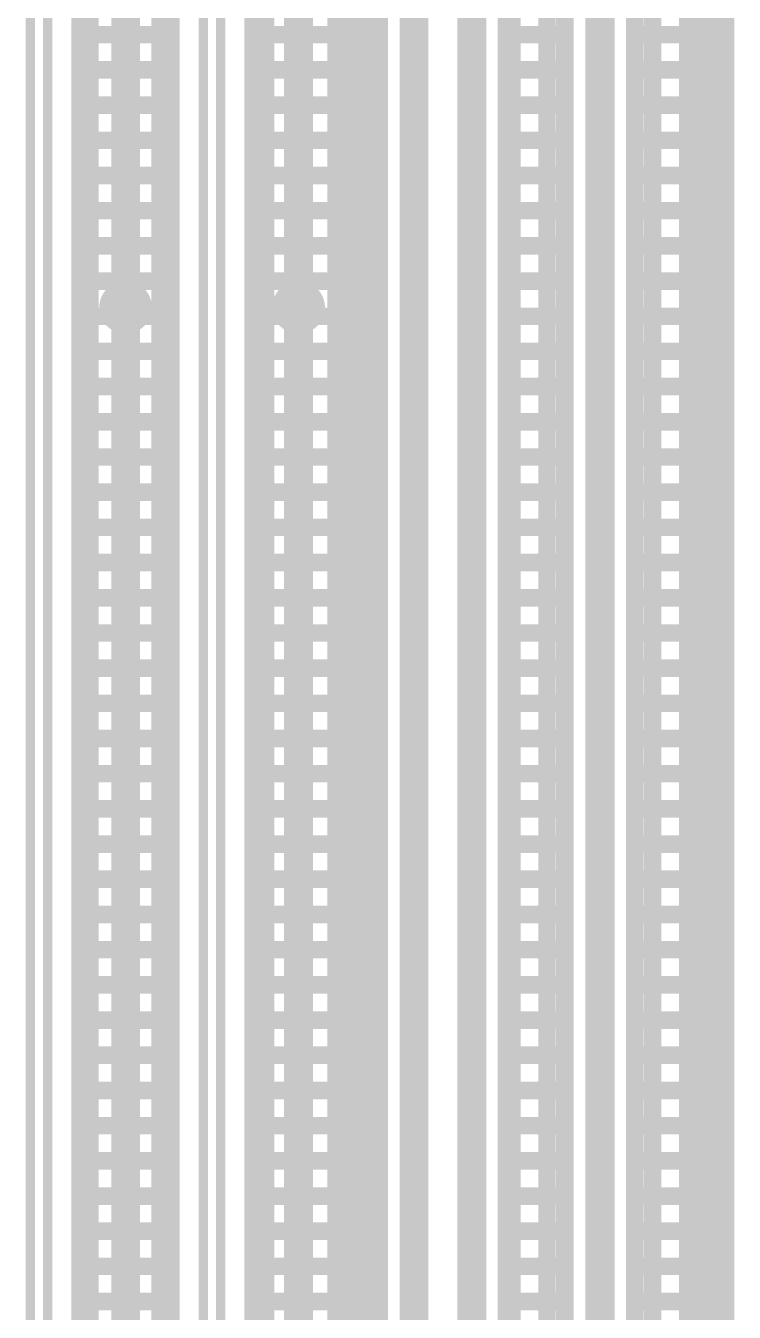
# Model space of a CAD drawing. Header units: millimetres. Extents: x 2260 to 2572, y -21 to 200.
# Drawn here: x 2305.83 to 2311.97, y 94.73 to 105.88 of the extents above; entities that cross this region are included whole.
import ezdxf

# ---------------------------------------------------------------- set-up
doc = ezdxf.new("R2010")
doc.units = ezdxf.units.MM
doc.layers.get('0').update_dxf_attribs({"lineweight": 18})
doc.layers.add('01', color=1, linetype='Continuous', lineweight=18)
doc.layers.add('DIM', color=3, linetype='Continuous', lineweight=13)

# ---------------------------------------------------------------- blocks, each defined once
blk = doc.blocks.new('PAD_R1')
blk.add_lwpolyline([(0.25, 0, 0.5, 0.5, 1), (-0.25, 0, 0.5, 0.5, 1)], format="xyseb", close=True)

msp = doc.modelspace()

# ---------------------------------------------------------------- linework, layer by layer
at = {"layer": '01'}
for points in [[(2306.692, 139.841, 0.25, 0.25, 0), (2306.692, 63.641, 0.25, 0.25, 0)], [(2308.191, 139.841, 0.25, 0.25, 0), (2308.191, 63.641, 0.25, 0.25, 0)], [(2308.692, 139.841, 0.25, 0.25, 0), (2308.692, 63.641, 0.25, 0.25, 0)], [(2309.191, 139.841, 0.25, 0.25, 0), (2309.191, 63.641, 0.25, 0.25, 0)], [(2309.692, 139.841, 0.25, 0.25, 0), (2309.692, 63.641, 0.25, 0.25, 0)], [(2311.692, 139.841, 0.25, 0.25, 0), (2311.692, 63.641, 0.25, 0.25, 0)], [(2306.298, 137.241, 0.152, 0.152, 0), (2306.298, 66.241, 0.152, 0.152, 0)], [(2306.382, 137.241, 0.152, 0.152, 0), (2306.382, 66.241, 0.152, 0.152, 0)], [(2306.687, 137.241, 0.152, 0.152, 0), (2306.687, 66.241, 0.152, 0.152, 0)], [(2306.992, 137.241, 0.152, 0.152, 0), (2306.992, 66.241, 0.152, 0.152, 0)], [(2307.085, 137.241, 0.152, 0.152, 0), (2307.085, 66.241, 0.152, 0.152, 0)], [(2307.798, 137.241, 0.152, 0.152, 0), (2307.798, 66.241, 0.152, 0.152, 0)], [(2307.906, 137.241, 0.152, 0.152, 0), (2307.906, 66.241, 0.152, 0.152, 0)], [(2308.211, 137.241, 0.152, 0.152, 0), (2308.211, 66.241, 0.152, 0.152, 0)], [(2308.516, 137.241, 0.152, 0.152, 0), (2308.516, 66.241, 0.152, 0.152, 0)], [(2308.82, 137.241, 0.152, 0.152, 0), (2308.82, 66.241, 0.152, 0.152, 0)], [(2308.89, 137.241, 0.152, 0.152, 0), (2308.89, 66.241, 0.152, 0.152, 0)], [(2309.993, 137.241, 0.152, 0.152, 0), (2309.993, 66.241, 0.152, 0.152, 0)], [(2310.04, 137.241, 0.152, 0.152, 0), (2310.04, 66.241, 0.152, 0.152, 0)], [(2310.344, 137.241, 0.152, 0.152, 0), (2310.344, 66.241, 0.152, 0.152, 0)], [(2311.564, 137.241, 0.152, 0.152, 0), (2311.564, 66.241, 0.152, 0.152, 0)], [(2311.868, 137.241, 0.152, 0.152, 0), (2311.868, 66.241, 0.152, 0.152, 0)], [(2311.89, 137.241, 0.152, 0.152, 0), (2311.89, 66.241, 0.152, 0.152, 0)], [(2310.498, 134.807, 0.152, 0.152, 0), (2310.498, 68.64, 0.152, 0.152, 0)], [(2311.259, 134.835, 0.152, 0.152, 0), (2311.259, 68.611, 0.152, 0.152, 0)], [(2310.802, 68.764, 0.254, 0.254, 0), (2310.802, 134.682, 0.254, 0.254, 0)], [(2311.105, 134.681, 0.152, 0.152, 0), (2311.105, 68.765, 0.152, 0.152, 0)], [(2306.298, 105.8, 0.152, 0.152, 0), (2307.085, 105.8, 0.152, 0.152, 0)], [(2307.798, 105.8, 0.152, 0.152, 0), (2308.89, 105.8, 0.152, 0.152, 0)], [(2309.993, 105.8, 0.152, 0.152, 0), (2310.498, 105.8, 0.152, 0.152, 0)], [(2311.105, 105.8, 0.152, 0.152, 0), (2311.89, 105.8, 0.152, 0.152, 0)], [(2306.298, 105.495, 0.152, 0.152, 0), (2307.085, 105.495, 0.152, 0.152, 0)], [(2307.798, 105.495, 0.152, 0.152, 0), (2308.89, 105.495, 0.152, 0.152, 0)], [(2309.993, 105.495, 0.152, 0.152, 0), (2310.498, 105.495, 0.152, 0.152, 0)], [(2311.105, 105.495, 0.152, 0.152, 0), (2311.89, 105.495, 0.152, 0.152, 0)], [(2306.298, 105.19, 0.152, 0.152, 0), (2307.085, 105.19, 0.152, 0.152, 0)], [(2307.798, 105.19, 0.152, 0.152, 0), (2308.89, 105.19, 0.152, 0.152, 0)], [(2309.993, 105.19, 0.152, 0.152, 0), (2310.498, 105.19, 0.152, 0.152, 0)], [(2311.105, 105.19, 0.152, 0.152, 0), (2311.89, 105.19, 0.152, 0.152, 0)], [(2306.298, 104.885, 0.152, 0.152, 0), (2307.085, 104.885, 0.152, 0.152, 0)], [(2307.798, 104.885, 0.152, 0.152, 0), (2308.89, 104.885, 0.152, 0.152, 0)], [(2309.993, 104.885, 0.152, 0.152, 0), (2310.498, 104.885, 0.152, 0.152, 0)], [(2311.105, 104.885, 0.152, 0.152, 0), (2311.89, 104.885, 0.152, 0.152, 0)], [(2306.298, 104.581, 0.152, 0.152, 0), (2307.085, 104.581, 0.152, 0.152, 0)], [(2307.798, 104.581, 0.152, 0.152, 0), (2308.89, 104.581, 0.152, 0.152, 0)], [(2309.993, 104.581, 0.152, 0.152, 0), (2310.498, 104.581, 0.152, 0.152, 0)], [(2311.105, 104.581, 0.152, 0.152, 0), (2311.89, 104.581, 0.152, 0.152, 0)], [(2306.298, 104.276, 0.152, 0.152, 0), (2307.085, 104.276, 0.152, 0.152, 0)], [(2307.798, 104.276, 0.152, 0.152, 0), (2308.89, 104.276, 0.152, 0.152, 0)], [(2309.993, 104.276, 0.152, 0.152, 0), (2310.498, 104.276, 0.152, 0.152, 0)], [(2311.105, 104.276, 0.152, 0.152, 0), (2311.89, 104.276, 0.152, 0.152, 0)], [(2306.298, 103.971, 0.152, 0.152, 0), (2307.085, 103.971, 0.152, 0.152, 0)], [(2307.798, 103.971, 0.152, 0.152, 0), (2308.89, 103.971, 0.152, 0.152, 0)], [(2309.993, 103.971, 0.152, 0.152, 0), (2310.498, 103.971, 0.152, 0.152, 0)], [(2311.105, 103.971, 0.152, 0.152, 0), (2311.89, 103.971, 0.152, 0.152, 0)], [(2306.298, 103.666, 0.152, 0.152, 0), (2307.085, 103.666, 0.152, 0.152, 0)], [(2307.798, 103.666, 0.152, 0.152, 0), (2308.89, 103.666, 0.152, 0.152, 0)], [(2309.993, 103.666, 0.152, 0.152, 0), (2310.498, 103.666, 0.152, 0.152, 0)], [(2311.105, 103.666, 0.152, 0.152, 0), (2311.89, 103.666, 0.152, 0.152, 0)], [(2306.298, 103.361, 0.152, 0.152, 0), (2307.085, 103.361, 0.152, 0.152, 0)], [(2307.798, 103.361, 0.152, 0.152, 0), (2308.89, 103.361, 0.152, 0.152, 0)], [(2309.993, 103.361, 0.152, 0.152, 0), (2310.498, 103.361, 0.152, 0.152, 0)], [(2311.105, 103.361, 0.152, 0.152, 0), (2311.89, 103.361, 0.152, 0.152, 0)], [(2306.298, 103.057, 0.152, 0.152, 0), (2307.085, 103.057, 0.152, 0.152, 0)], [(2307.798, 103.057, 0.152, 0.152, 0), (2308.89, 103.057, 0.152, 0.152, 0)], [(2309.993, 103.057, 0.152, 0.152, 0), (2310.498, 103.057, 0.152, 0.152, 0)], [(2311.105, 103.057, 0.152, 0.152, 0), (2311.89, 103.057, 0.152, 0.152, 0)], [(2306.298, 102.752, 0.152, 0.152, 0), (2307.085, 102.752, 0.152, 0.152, 0)], [(2307.798, 102.752, 0.152, 0.152, 0), (2308.89, 102.752, 0.152, 0.152, 0)], [(2309.993, 102.752, 0.152, 0.152, 0), (2310.498, 102.752, 0.152, 0.152, 0)], [(2311.105, 102.752, 0.152, 0.152, 0), (2311.89, 102.752, 0.152, 0.152, 0)], [(2306.298, 102.447, 0.152, 0.152, 0), (2307.085, 102.447, 0.152, 0.152, 0)], [(2307.798, 102.447, 0.152, 0.152, 0), (2308.89, 102.447, 0.152, 0.152, 0)], [(2309.993, 102.447, 0.152, 0.152, 0), (2310.498, 102.447, 0.152, 0.152, 0)], [(2311.105, 102.447, 0.152, 0.152, 0), (2311.89, 102.447, 0.152, 0.152, 0)], [(2306.298, 102.142, 0.152, 0.152, 0), (2307.085, 102.142, 0.152, 0.152, 0)], [(2307.798, 102.142, 0.152, 0.152, 0), (2308.89, 102.142, 0.152, 0.152, 0)], [(2309.993, 102.142, 0.152, 0.152, 0), (2310.498, 102.142, 0.152, 0.152, 0)], [(2311.105, 102.142, 0.152, 0.152, 0), (2311.89, 102.142, 0.152, 0.152, 0)], [(2306.298, 101.837, 0.152, 0.152, 0), (2307.085, 101.837, 0.152, 0.152, 0)], [(2307.798, 101.837, 0.152, 0.152, 0), (2308.89, 101.837, 0.152, 0.152, 0)], [(2309.993, 101.837, 0.152, 0.152, 0), (2310.498, 101.837, 0.152, 0.152, 0)], [(2311.105, 101.837, 0.152, 0.152, 0), (2311.89, 101.837, 0.152, 0.152, 0)], [(2306.298, 101.533, 0.152, 0.152, 0), (2307.085, 101.533, 0.152, 0.152, 0)], [(2307.798, 101.533, 0.152, 0.152, 0), (2308.89, 101.533, 0.152, 0.152, 0)], [(2309.993, 101.533, 0.152, 0.152, 0), (2310.498, 101.533, 0.152, 0.152, 0)], [(2311.105, 101.533, 0.152, 0.152, 0), (2311.89, 101.533, 0.152, 0.152, 0)], [(2306.298, 101.228, 0.152, 0.152, 0), (2307.085, 101.228, 0.152, 0.152, 0)], [(2307.798, 101.228, 0.152, 0.152, 0), (2308.89, 101.228, 0.152, 0.152, 0)], [(2309.993, 101.228, 0.152, 0.152, 0), (2310.498, 101.228, 0.152, 0.152, 0)], [(2311.105, 101.228, 0.152, 0.152, 0), (2311.89, 101.228, 0.152, 0.152, 0)], [(2306.298, 100.923, 0.152, 0.152, 0), (2307.085, 100.923, 0.152, 0.152, 0)], [(2307.798, 100.923, 0.152, 0.152, 0), (2308.89, 100.923, 0.152, 0.152, 0)], [(2309.993, 100.923, 0.152, 0.152, 0), (2310.498, 100.923, 0.152, 0.152, 0)], [(2311.105, 100.923, 0.152, 0.152, 0), (2311.89, 100.923, 0.152, 0.152, 0)], [(2306.298, 100.618, 0.152, 0.152, 0), (2307.085, 100.618, 0.152, 0.152, 0)], [(2307.798, 100.618, 0.152, 0.152, 0), (2308.89, 100.618, 0.152, 0.152, 0)], [(2309.993, 100.618, 0.152, 0.152, 0), (2310.498, 100.618, 0.152, 0.152, 0)], [(2311.105, 100.618, 0.152, 0.152, 0), (2311.89, 100.618, 0.152, 0.152, 0)], [(2306.298, 100.313, 0.152, 0.152, 0), (2307.085, 100.313, 0.152, 0.152, 0)], [(2307.798, 100.313, 0.152, 0.152, 0), (2308.89, 100.313, 0.152, 0.152, 0)], [(2309.993, 100.313, 0.152, 0.152, 0), (2310.498, 100.313, 0.152, 0.152, 0)], [(2311.105, 100.313, 0.152, 0.152, 0), (2311.89, 100.313, 0.152, 0.152, 0)], [(2306.298, 100.009, 0.152, 0.152, 0), (2307.085, 100.009, 0.152, 0.152, 0)], [(2307.798, 100.009, 0.152, 0.152, 0), (2308.89, 100.009, 0.152, 0.152, 0)], [(2309.993, 100.009, 0.152, 0.152, 0), (2310.498, 100.009, 0.152, 0.152, 0)], [(2311.105, 100.009, 0.152, 0.152, 0), (2311.89, 100.009, 0.152, 0.152, 0)], [(2306.298, 99.704, 0.152, 0.152, 0), (2307.085, 99.704, 0.152, 0.152, 0)], [(2307.798, 99.704, 0.152, 0.152, 0), (2308.89, 99.704, 0.152, 0.152, 0)], [(2309.993, 99.704, 0.152, 0.152, 0), (2310.498, 99.704, 0.152, 0.152, 0)], [(2311.105, 99.704, 0.152, 0.152, 0), (2311.89, 99.704, 0.152, 0.152, 0)], [(2306.298, 99.399, 0.152, 0.152, 0), (2307.085, 99.399, 0.152, 0.152, 0)], [(2307.798, 99.399, 0.152, 0.152, 0), (2308.89, 99.399, 0.152, 0.152, 0)], [(2309.993, 99.399, 0.152, 0.152, 0), (2310.498, 99.399, 0.152, 0.152, 0)], [(2311.105, 99.399, 0.152, 0.152, 0), (2311.89, 99.399, 0.152, 0.152, 0)], [(2306.298, 99.094, 0.152, 0.152, 0), (2307.085, 99.094, 0.152, 0.152, 0)], [(2307.798, 99.094, 0.152, 0.152, 0), (2308.89, 99.094, 0.152, 0.152, 0)], [(2309.993, 99.094, 0.152, 0.152, 0), (2310.498, 99.094, 0.152, 0.152, 0)], [(2311.105, 99.094, 0.152, 0.152, 0), (2311.89, 99.094, 0.152, 0.152, 0)], [(2306.298, 98.789, 0.152, 0.152, 0), (2307.085, 98.789, 0.152, 0.152, 0)], [(2307.798, 98.789, 0.152, 0.152, 0), (2308.89, 98.789, 0.152, 0.152, 0)], [(2309.993, 98.789, 0.152, 0.152, 0), (2310.498, 98.789, 0.152, 0.152, 0)], [(2311.105, 98.789, 0.152, 0.152, 0), (2311.89, 98.789, 0.152, 0.152, 0)], [(2306.298, 98.485, 0.152, 0.152, 0), (2307.085, 98.485, 0.152, 0.152, 0)], [(2307.798, 98.485, 0.152, 0.152, 0), (2308.89, 98.485, 0.152, 0.152, 0)], [(2309.993, 98.485, 0.152, 0.152, 0), (2310.498, 98.485, 0.152, 0.152, 0)], [(2311.105, 98.485, 0.152, 0.152, 0), (2311.89, 98.485, 0.152, 0.152, 0)], [(2306.298, 98.18, 0.152, 0.152, 0), (2307.085, 98.18, 0.152, 0.152, 0)], [(2307.798, 98.18, 0.152, 0.152, 0), (2308.89, 98.18, 0.152, 0.152, 0)], [(2309.993, 98.18, 0.152, 0.152, 0), (2310.498, 98.18, 0.152, 0.152, 0)], [(2311.105, 98.18, 0.152, 0.152, 0), (2311.89, 98.18, 0.152, 0.152, 0)], [(2306.298, 97.875, 0.152, 0.152, 0), (2307.085, 97.875, 0.152, 0.152, 0)], [(2307.798, 97.875, 0.152, 0.152, 0), (2308.89, 97.875, 0.152, 0.152, 0)], [(2309.993, 97.875, 0.152, 0.152, 0), (2310.498, 97.875, 0.152, 0.152, 0)], [(2311.105, 97.875, 0.152, 0.152, 0), (2311.89, 97.875, 0.152, 0.152, 0)], [(2306.298, 97.57, 0.152, 0.152, 0), (2307.085, 97.57, 0.152, 0.152, 0)], [(2307.798, 97.57, 0.152, 0.152, 0), (2308.89, 97.57, 0.152, 0.152, 0)], [(2309.993, 97.57, 0.152, 0.152, 0), (2310.498, 97.57, 0.152, 0.152, 0)], [(2311.105, 97.57, 0.152, 0.152, 0), (2311.89, 97.57, 0.152, 0.152, 0)], [(2306.298, 97.265, 0.152, 0.152, 0), (2307.085, 97.265, 0.152, 0.152, 0)], [(2307.798, 97.265, 0.152, 0.152, 0), (2308.89, 97.265, 0.152, 0.152, 0)], [(2309.993, 97.265, 0.152, 0.152, 0), (2310.498, 97.265, 0.152, 0.152, 0)], [(2311.105, 97.265, 0.152, 0.152, 0), (2311.89, 97.265, 0.152, 0.152, 0)], [(2306.298, 96.961, 0.152, 0.152, 0), (2307.085, 96.961, 0.152, 0.152, 0)], [(2307.798, 96.961, 0.152, 0.152, 0), (2308.89, 96.961, 0.152, 0.152, 0)], [(2309.993, 96.961, 0.152, 0.152, 0), (2310.498, 96.961, 0.152, 0.152, 0)], [(2311.105, 96.961, 0.152, 0.152, 0), (2311.89, 96.961, 0.152, 0.152, 0)], [(2306.298, 96.656, 0.152, 0.152, 0), (2307.085, 96.656, 0.152, 0.152, 0)], [(2307.798, 96.656, 0.152, 0.152, 0), (2308.89, 96.656, 0.152, 0.152, 0)], [(2309.993, 96.656, 0.152, 0.152, 0), (2310.498, 96.656, 0.152, 0.152, 0)], [(2311.105, 96.656, 0.152, 0.152, 0), (2311.89, 96.656, 0.152, 0.152, 0)], [(2306.298, 96.351, 0.152, 0.152, 0), (2307.085, 96.351, 0.152, 0.152, 0)], [(2307.798, 96.351, 0.152, 0.152, 0), (2308.89, 96.351, 0.152, 0.152, 0)], [(2309.993, 96.351, 0.152, 0.152, 0), (2310.498, 96.351, 0.152, 0.152, 0)], [(2311.105, 96.351, 0.152, 0.152, 0), (2311.89, 96.351, 0.152, 0.152, 0)], [(2306.298, 96.046, 0.152, 0.152, 0), (2307.085, 96.046, 0.152, 0.152, 0)], [(2307.798, 96.046, 0.152, 0.152, 0), (2308.89, 96.046, 0.152, 0.152, 0)], [(2309.993, 96.046, 0.152, 0.152, 0), (2310.498, 96.046, 0.152, 0.152, 0)], [(2311.105, 96.046, 0.152, 0.152, 0), (2311.89, 96.046, 0.152, 0.152, 0)], [(2306.298, 95.741, 0.152, 0.152, 0), (2307.085, 95.741, 0.152, 0.152, 0)], [(2307.798, 95.741, 0.152, 0.152, 0), (2308.89, 95.741, 0.152, 0.152, 0)], [(2309.993, 95.741, 0.152, 0.152, 0), (2310.498, 95.741, 0.152, 0.152, 0)], [(2311.105, 95.741, 0.152, 0.152, 0), (2311.89, 95.741, 0.152, 0.152, 0)], [(2306.298, 95.437, 0.152, 0.152, 0), (2307.085, 95.437, 0.152, 0.152, 0)], [(2307.798, 95.437, 0.152, 0.152, 0), (2308.89, 95.437, 0.152, 0.152, 0)], [(2309.993, 95.437, 0.152, 0.152, 0), (2310.498, 95.437, 0.152, 0.152, 0)], [(2311.105, 95.437, 0.152, 0.152, 0), (2311.89, 95.437, 0.152, 0.152, 0)], [(2306.298, 95.132, 0.152, 0.152, 0), (2307.085, 95.132, 0.152, 0.152, 0)], [(2307.798, 95.132, 0.152, 0.152, 0), (2308.89, 95.132, 0.152, 0.152, 0)], [(2309.993, 95.132, 0.152, 0.152, 0), (2310.498, 95.132, 0.152, 0.152, 0)], [(2311.105, 95.132, 0.152, 0.152, 0), (2311.89, 95.132, 0.152, 0.152, 0)], [(2306.298, 94.827, 0.152, 0.152, 0), (2307.085, 94.827, 0.152, 0.152, 0)], [(2307.798, 94.827, 0.152, 0.152, 0), (2308.89, 94.827, 0.152, 0.152, 0)], [(2309.993, 94.827, 0.152, 0.152, 0), (2310.498, 94.827, 0.152, 0.152, 0)], [(2311.105, 94.827, 0.152, 0.152, 0), (2311.89, 94.827, 0.152, 0.152, 0)]]:
    msp.add_lwpolyline(points, format="xyseb", dxfattribs=at)
at = {"layer": 'DIM'}
for points in [[(2305.867, 137.367, 0.08, 0.08, 0), (2305.867, 66.114, 0.08, 0.08, 0)], [(2306.017, 137.367, 0.08, 0.08, 0), (2306.017, 66.114, 0.08, 0.08, 0)], [(2307.366, 137.368, 0.08, 0.08, 0), (2307.366, 66.114, 0.08, 0.08, 0)], [(2307.516, 137.366, 0.08, 0.08, 0), (2307.516, 66.116, 0.08, 0.08, 0)]]:
    msp.add_lwpolyline(points, format="xyseb", dxfattribs=at)

# ---------------------------------------------------------------- block references
at = {"layer": '01'}
for p, xscale, yscale in [((2306.298, 105.8), 0.1524, 0.1524), ((2307.085, 105.8), 0.1524, 0.1524), ((2307.798, 105.8), 0.1524, 0.1524), ((2308.89, 105.8), 0.1524, 0.1524), ((2309.993, 105.8), 0.1524, 0.1524), ((2310.498, 105.8), 0.1524, 0.1524), ((2311.105, 105.8), 0.1524, 0.1524), ((2311.89, 105.8), 0.1524, 0.1524), ((2306.298, 105.495), 0.1524, 0.1524), ((2307.085, 105.495), 0.1524, 0.1524), ((2307.798, 105.495), 0.1524, 0.1524), ((2308.89, 105.495), 0.1524, 0.1524), ((2309.993, 105.495), 0.1524, 0.1524), ((2310.498, 105.495), 0.1524, 0.1524), ((2311.105, 105.495), 0.1524, 0.1524), ((2311.89, 105.495), 0.1524, 0.1524), ((2306.298, 105.19), 0.1524, 0.1524), ((2307.085, 105.19), 0.1524, 0.1524), ((2307.798, 105.19), 0.1524, 0.1524), ((2308.89, 105.19), 0.1524, 0.1524), ((2309.993, 105.19), 0.1524, 0.1524), ((2310.498, 105.19), 0.1524, 0.1524), ((2311.105, 105.19), 0.1524, 0.1524), ((2311.89, 105.19), 0.1524, 0.1524), ((2306.298, 104.885), 0.1524, 0.1524), ((2307.085, 104.885), 0.1524, 0.1524), ((2307.798, 104.885), 0.1524, 0.1524), ((2308.89, 104.885), 0.1524, 0.1524), ((2309.993, 104.885), 0.1524, 0.1524), ((2310.498, 104.885), 0.1524, 0.1524), ((2311.105, 104.885), 0.1524, 0.1524), ((2311.89, 104.885), 0.1524, 0.1524), ((2306.298, 104.581), 0.1524, 0.1524), ((2307.085, 104.581), 0.1524, 0.1524), ((2307.798, 104.581), 0.1524, 0.1524), ((2308.89, 104.581), 0.1524, 0.1524), ((2309.993, 104.581), 0.1524, 0.1524), ((2310.498, 104.581), 0.1524, 0.1524), ((2311.105, 104.581), 0.1524, 0.1524), ((2311.89, 104.581), 0.1524, 0.1524), ((2306.298, 104.276), 0.1524, 0.1524), ((2307.085, 104.276), 0.1524, 0.1524), ((2307.798, 104.276), 0.1524, 0.1524), ((2308.89, 104.276), 0.1524, 0.1524), ((2309.993, 104.276), 0.1524, 0.1524), ((2310.498, 104.276), 0.1524, 0.1524), ((2311.105, 104.276), 0.1524, 0.1524), ((2311.89, 104.276), 0.1524, 0.1524), ((2306.298, 103.971), 0.1524, 0.1524), ((2307.085, 103.971), 0.1524, 0.1524), ((2307.798, 103.971), 0.1524, 0.1524), ((2308.89, 103.971), 0.1524, 0.1524), ((2309.993, 103.971), 0.1524, 0.1524), ((2310.498, 103.971), 0.1524, 0.1524), ((2311.105, 103.971), 0.1524, 0.1524), ((2311.89, 103.971), 0.1524, 0.1524), ((2306.298, 103.666), 0.1524, 0.1524), ((2307.085, 103.666), 0.1524, 0.1524), ((2307.798, 103.666), 0.1524, 0.1524), ((2308.89, 103.666), 0.1524, 0.1524), ((2309.993, 103.666), 0.1524, 0.1524), ((2310.498, 103.666), 0.1524, 0.1524), ((2311.105, 103.666), 0.1524, 0.1524), ((2311.89, 103.666), 0.1524, 0.1524), ((2306.692, 103.438), 0.456945, 0.456945), ((2308.191, 103.438), 0.456945, 0.456945), ((2306.298, 103.361), 0.1524, 0.1524), ((2307.085, 103.361), 0.1524, 0.1524), ((2307.798, 103.361), 0.1524, 0.1524), ((2308.89, 103.361), 0.1524, 0.1524), ((2309.993, 103.361), 0.1524, 0.1524), ((2310.498, 103.361), 0.1524, 0.1524), ((2311.105, 103.361), 0.1524, 0.1524), ((2311.89, 103.361), 0.1524, 0.1524), ((2306.298, 103.057), 0.1524, 0.1524), ((2307.085, 103.057), 0.1524, 0.1524), ((2307.798, 103.057), 0.1524, 0.1524), ((2308.89, 103.057), 0.1524, 0.1524), ((2309.993, 103.057), 0.1524, 0.1524), ((2310.498, 103.057), 0.1524, 0.1524), ((2311.105, 103.057), 0.1524, 0.1524), ((2311.89, 103.057), 0.1524, 0.1524), ((2306.298, 102.752), 0.1524, 0.1524), ((2307.085, 102.752), 0.1524, 0.1524), ((2307.798, 102.752), 0.1524, 0.1524), ((2308.89, 102.752), 0.1524, 0.1524), ((2309.993, 102.752), 0.1524, 0.1524), ((2310.498, 102.752), 0.1524, 0.1524), ((2311.105, 102.752), 0.1524, 0.1524), ((2311.89, 102.752), 0.1524, 0.1524), ((2306.298, 102.447), 0.1524, 0.1524), ((2307.085, 102.447), 0.1524, 0.1524), ((2307.798, 102.447), 0.1524, 0.1524), ((2308.89, 102.447), 0.1524, 0.1524), ((2309.993, 102.447), 0.1524, 0.1524), ((2310.498, 102.447), 0.1524, 0.1524), ((2311.105, 102.447), 0.1524, 0.1524), ((2311.89, 102.447), 0.1524, 0.1524), ((2306.298, 102.142), 0.1524, 0.1524), ((2307.085, 102.142), 0.1524, 0.1524), ((2307.798, 102.142), 0.1524, 0.1524), ((2308.89, 102.142), 0.1524, 0.1524), ((2309.993, 102.142), 0.1524, 0.1524), ((2310.498, 102.142), 0.1524, 0.1524), ((2311.105, 102.142), 0.1524, 0.1524), ((2311.89, 102.142), 0.1524, 0.1524), ((2306.298, 101.837), 0.1524, 0.1524), ((2307.085, 101.837), 0.1524, 0.1524), ((2307.798, 101.837), 0.1524, 0.1524), ((2308.89, 101.837), 0.1524, 0.1524), ((2309.993, 101.837), 0.1524, 0.1524), ((2310.498, 101.837), 0.1524, 0.1524), ((2311.105, 101.837), 0.1524, 0.1524), ((2311.89, 101.837), 0.1524, 0.1524), ((2306.298, 101.533), 0.1524, 0.1524), ((2307.085, 101.533), 0.1524, 0.1524), ((2307.798, 101.533), 0.1524, 0.1524), ((2308.89, 101.533), 0.1524, 0.1524), ((2309.993, 101.533), 0.1524, 0.1524), ((2310.498, 101.533), 0.1524, 0.1524), ((2311.105, 101.533), 0.1524, 0.1524), ((2311.89, 101.533), 0.1524, 0.1524), ((2306.298, 101.228), 0.1524, 0.1524), ((2307.085, 101.228), 0.1524, 0.1524), ((2307.798, 101.228), 0.1524, 0.1524), ((2308.89, 101.228), 0.1524, 0.1524), ((2309.993, 101.228), 0.1524, 0.1524), ((2310.498, 101.228), 0.1524, 0.1524), ((2311.105, 101.228), 0.1524, 0.1524), ((2311.89, 101.228), 0.1524, 0.1524), ((2306.298, 100.923), 0.1524, 0.1524), ((2307.085, 100.923), 0.1524, 0.1524), ((2307.798, 100.923), 0.1524, 0.1524), ((2308.89, 100.923), 0.1524, 0.1524), ((2309.993, 100.923), 0.1524, 0.1524), ((2310.498, 100.923), 0.1524, 0.1524), ((2311.105, 100.923), 0.1524, 0.1524), ((2311.89, 100.923), 0.1524, 0.1524), ((2306.298, 100.618), 0.1524, 0.1524), ((2307.085, 100.618), 0.1524, 0.1524), ((2307.798, 100.618), 0.1524, 0.1524), ((2308.89, 100.618), 0.1524, 0.1524), ((2309.993, 100.618), 0.1524, 0.1524), ((2310.498, 100.618), 0.1524, 0.1524), ((2311.105, 100.618), 0.1524, 0.1524), ((2311.89, 100.618), 0.1524, 0.1524), ((2306.298, 100.313), 0.1524, 0.1524), ((2307.085, 100.313), 0.1524, 0.1524), ((2307.798, 100.313), 0.1524, 0.1524), ((2308.89, 100.313), 0.1524, 0.1524), ((2309.993, 100.313), 0.1524, 0.1524), ((2310.498, 100.313), 0.1524, 0.1524), ((2311.105, 100.313), 0.1524, 0.1524), ((2311.89, 100.313), 0.1524, 0.1524), ((2306.298, 100.009), 0.1524, 0.1524), ((2307.085, 100.009), 0.1524, 0.1524), ((2307.798, 100.009), 0.1524, 0.1524), ((2308.89, 100.009), 0.1524, 0.1524), ((2309.993, 100.009), 0.1524, 0.1524), ((2310.498, 100.009), 0.1524, 0.1524), ((2311.105, 100.009), 0.1524, 0.1524), ((2311.89, 100.009), 0.1524, 0.1524), ((2306.298, 99.704), 0.1524, 0.1524), ((2307.085, 99.704), 0.1524, 0.1524), ((2307.798, 99.704), 0.1524, 0.1524), ((2308.89, 99.704), 0.1524, 0.1524), ((2309.993, 99.704), 0.1524, 0.1524), ((2310.498, 99.704), 0.1524, 0.1524), ((2311.105, 99.704), 0.1524, 0.1524), ((2311.89, 99.704), 0.1524, 0.1524), ((2306.298, 99.399), 0.1524, 0.1524), ((2307.085, 99.399), 0.1524, 0.1524), ((2307.798, 99.399), 0.1524, 0.1524), ((2308.89, 99.399), 0.1524, 0.1524), ((2309.993, 99.399), 0.1524, 0.1524), ((2310.498, 99.399), 0.1524, 0.1524), ((2311.105, 99.399), 0.1524, 0.1524), ((2311.89, 99.399), 0.1524, 0.1524), ((2306.298, 99.094), 0.1524, 0.1524), ((2307.085, 99.094), 0.1524, 0.1524), ((2307.798, 99.094), 0.1524, 0.1524), ((2308.89, 99.094), 0.1524, 0.1524), ((2309.993, 99.094), 0.1524, 0.1524), ((2310.498, 99.094), 0.1524, 0.1524), ((2311.105, 99.094), 0.1524, 0.1524), ((2311.89, 99.094), 0.1524, 0.1524), ((2306.298, 98.789), 0.1524, 0.1524), ((2307.085, 98.789), 0.1524, 0.1524), ((2307.798, 98.789), 0.1524, 0.1524), ((2308.89, 98.789), 0.1524, 0.1524), ((2309.993, 98.789), 0.1524, 0.1524), ((2310.498, 98.789), 0.1524, 0.1524), ((2311.105, 98.789), 0.1524, 0.1524), ((2311.89, 98.789), 0.1524, 0.1524), ((2306.298, 98.485), 0.1524, 0.1524), ((2307.085, 98.485), 0.1524, 0.1524), ((2307.798, 98.485), 0.1524, 0.1524), ((2308.89, 98.485), 0.1524, 0.1524), ((2309.993, 98.485), 0.1524, 0.1524), ((2310.498, 98.485), 0.1524, 0.1524), ((2311.105, 98.485), 0.1524, 0.1524), ((2311.89, 98.485), 0.1524, 0.1524), ((2306.298, 98.18), 0.1524, 0.1524), ((2307.085, 98.18), 0.1524, 0.1524), ((2307.798, 98.18), 0.1524, 0.1524), ((2308.89, 98.18), 0.1524, 0.1524), ((2309.993, 98.18), 0.1524, 0.1524), ((2310.498, 98.18), 0.1524, 0.1524), ((2311.105, 98.18), 0.1524, 0.1524), ((2311.89, 98.18), 0.1524, 0.1524), ((2306.298, 97.875), 0.1524, 0.1524), ((2307.085, 97.875), 0.1524, 0.1524), ((2307.798, 97.875), 0.1524, 0.1524), ((2308.89, 97.875), 0.1524, 0.1524), ((2309.993, 97.875), 0.1524, 0.1524), ((2310.498, 97.875), 0.1524, 0.1524), ((2311.105, 97.875), 0.1524, 0.1524), ((2311.89, 97.875), 0.1524, 0.1524), ((2306.298, 97.57), 0.1524, 0.1524), ((2307.085, 97.57), 0.1524, 0.1524), ((2307.798, 97.57), 0.1524, 0.1524), ((2308.89, 97.57), 0.1524, 0.1524), ((2309.993, 97.57), 0.1524, 0.1524), ((2310.498, 97.57), 0.1524, 0.1524), ((2311.105, 97.57), 0.1524, 0.1524), ((2311.89, 97.57), 0.1524, 0.1524), ((2306.298, 97.265), 0.1524, 0.1524), ((2307.085, 97.265), 0.1524, 0.1524), ((2307.798, 97.265), 0.1524, 0.1524), ((2308.89, 97.265), 0.1524, 0.1524), ((2309.993, 97.265), 0.1524, 0.1524), ((2310.498, 97.265), 0.1524, 0.1524), ((2311.105, 97.265), 0.1524, 0.1524), ((2311.89, 97.265), 0.1524, 0.1524), ((2306.298, 96.961), 0.1524, 0.1524), ((2307.085, 96.961), 0.1524, 0.1524), ((2307.798, 96.961), 0.1524, 0.1524), ((2308.89, 96.961), 0.1524, 0.1524), ((2309.993, 96.961), 0.1524, 0.1524), ((2310.498, 96.961), 0.1524, 0.1524), ((2311.105, 96.961), 0.1524, 0.1524), ((2311.89, 96.961), 0.1524, 0.1524), ((2306.298, 96.656), 0.1524, 0.1524), ((2307.085, 96.656), 0.1524, 0.1524), ((2307.798, 96.656), 0.1524, 0.1524), ((2308.89, 96.656), 0.1524, 0.1524), ((2309.993, 96.656), 0.1524, 0.1524), ((2310.498, 96.656), 0.1524, 0.1524), ((2311.105, 96.656), 0.1524, 0.1524), ((2311.89, 96.656), 0.1524, 0.1524), ((2306.298, 96.351), 0.1524, 0.1524), ((2307.085, 96.351), 0.1524, 0.1524), ((2307.798, 96.351), 0.1524, 0.1524), ((2308.89, 96.351), 0.1524, 0.1524), ((2309.993, 96.351), 0.1524, 0.1524), ((2310.498, 96.351), 0.1524, 0.1524), ((2311.105, 96.351), 0.1524, 0.1524), ((2311.89, 96.351), 0.1524, 0.1524), ((2306.298, 96.046), 0.1524, 0.1524), ((2307.085, 96.046), 0.1524, 0.1524), ((2307.798, 96.046), 0.1524, 0.1524), ((2308.89, 96.046), 0.1524, 0.1524), ((2309.993, 96.046), 0.1524, 0.1524), ((2310.498, 96.046), 0.1524, 0.1524), ((2311.105, 96.046), 0.1524, 0.1524), ((2311.89, 96.046), 0.1524, 0.1524), ((2306.298, 95.741), 0.1524, 0.1524), ((2307.085, 95.741), 0.1524, 0.1524), ((2307.798, 95.741), 0.1524, 0.1524), ((2308.89, 95.741), 0.1524, 0.1524), ((2309.993, 95.741), 0.1524, 0.1524), ((2310.498, 95.741), 0.1524, 0.1524), ((2311.105, 95.741), 0.1524, 0.1524), ((2311.89, 95.741), 0.1524, 0.1524), ((2306.298, 95.437), 0.1524, 0.1524), ((2307.085, 95.437), 0.1524, 0.1524), ((2307.798, 95.437), 0.1524, 0.1524), ((2308.89, 95.437), 0.1524, 0.1524), ((2309.993, 95.437), 0.1524, 0.1524), ((2310.498, 95.437), 0.1524, 0.1524), ((2311.105, 95.437), 0.1524, 0.1524), ((2311.89, 95.437), 0.1524, 0.1524), ((2306.298, 95.132), 0.1524, 0.1524), ((2307.085, 95.132), 0.1524, 0.1524), ((2307.798, 95.132), 0.1524, 0.1524), ((2308.89, 95.132), 0.1524, 0.1524), ((2309.993, 95.132), 0.1524, 0.1524), ((2310.498, 95.132), 0.1524, 0.1524), ((2311.105, 95.132), 0.1524, 0.1524), ((2311.89, 95.132), 0.1524, 0.1524), ((2306.298, 94.827), 0.1524, 0.1524), ((2307.085, 94.827), 0.1524, 0.1524), ((2307.798, 94.827), 0.1524, 0.1524), ((2308.89, 94.827), 0.1524, 0.1524), ((2309.993, 94.827), 0.1524, 0.1524), ((2310.498, 94.827), 0.1524, 0.1524), ((2311.105, 94.827), 0.1524, 0.1524), ((2311.89, 94.827), 0.1524, 0.1524)]:
    msp.add_blockref('PAD_R1', p, dxfattribs=dict(at, xscale=xscale, yscale=yscale))

doc.saveas('drawing.dxf')
